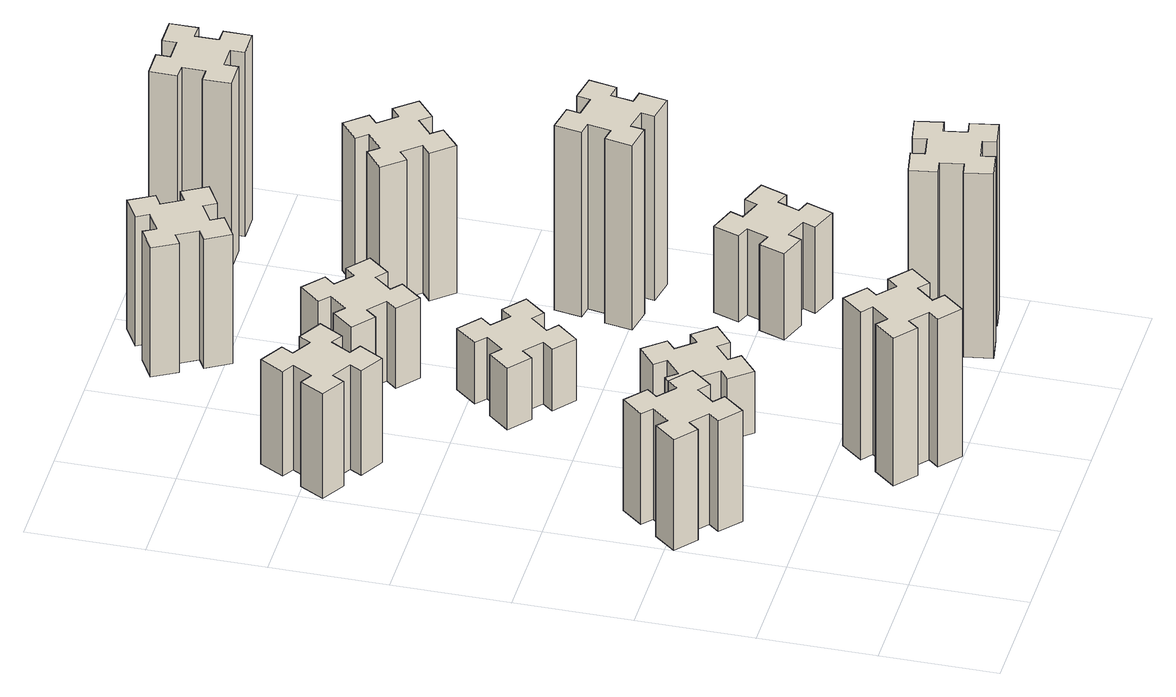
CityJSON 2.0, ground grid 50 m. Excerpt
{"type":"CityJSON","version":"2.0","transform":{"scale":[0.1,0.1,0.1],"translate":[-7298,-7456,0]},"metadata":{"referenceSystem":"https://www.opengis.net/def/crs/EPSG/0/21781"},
"CityObjects":{
"building1":{"type":"Building","attributes":{"class":"1000","function":"1000","usage":"1000","yearOfConstruction":2016,"roofType":"1000","measuredHeight":54,"storeysAboveGround":30,"storeysBelowGround":0},"geometry":[{"type":"Solid","lod":"1","boundaries":[[[[0,1,2,3,4,5,6,7,8,9,10,11,12,13,14,15,16,17,18,19]],[[17,16,20,21]],[[16,15,22,20]],[[15,14,23,22]],[[14,13,24,23]],[[13,12,25,24]],[[12,11,26,25]],[[11,10,27,26]],[[10,9,28,27]],[[9,8,29,28]],[[8,7,30,29]],[[7,6,31,30]],[[6,5,32,31]],[[5,4,33,32]],[[4,3,34,33]],[[3,2,35,34]],[[2,1,36,35]],[[1,0,37,36]],[[0,19,38,37]],[[19,18,39,38]],[[18,17,21,39]],[[24,25,26,27,28,29,30,31,32,33,34,35,36,37,38,39,21,20,22,23]]]]}]},
"building2":{"type":"Building","attributes":{"class":"1000","function":"1000","usage":"1000","yearOfConstruction":2016,"roofType":"1000","measuredHeight":72,"storeysAboveGround":30,"storeysBelowGround":0},"geometry":[{"type":"Solid","lod":"1","boundaries":[[[[40,41,42,43,44,45,46,47,48,49,50,51,52,53,54,55,56,57,58,59]],[[57,56,60,61]],[[56,55,62,60]],[[55,54,63,62]],[[54,53,64,63]],[[53,52,65,64]],[[52,51,66,65]],[[51,50,67,66]],[[50,49,68,67]],[[49,48,69,68]],[[48,47,70,69]],[[47,46,71,70]],[[46,45,72,71]],[[45,44,73,72]],[[44,43,74,73]],[[43,42,75,74]],[[42,41,76,75]],[[41,40,77,76]],[[40,59,78,77]],[[59,58,79,78]],[[58,57,61,79]],[[64,65,66,67,68,69,70,71,72,73,74,75,76,77,78,79,61,60,62,63]]]]}]},
"building3":{"type":"Building","attributes":{"class":"1000","function":"1000","usage":"1000","yearOfConstruction":2016,"roofType":"1000","measuredHeight":51,"storeysAboveGround":30,"storeysBelowGround":0},"geometry":[{"type":"Solid","lod":"1","boundaries":[[[[80,81,82,83,84,85,86,87,88,89,90,91,92,93,94,95,96,97,98,99]],[[97,96,100,101]],[[96,95,102,100]],[[95,94,103,102]],[[94,93,104,103]],[[93,92,105,104]],[[92,91,106,105]],[[91,90,107,106]],[[90,89,108,107]],[[89,88,109,108]],[[88,87,110,109]],[[87,86,111,110]],[[86,85,112,111]],[[85,84,113,112]],[[84,83,114,113]],[[83,82,115,114]],[[82,81,116,115]],[[81,80,117,116]],[[80,99,118,117]],[[99,98,119,118]],[[98,97,101,119]],[[104,105,106,107,108,109,110,111,112,113,114,115,116,117,118,119,101,100,102,103]]]]}]},
"building4":{"type":"Building","attributes":{"class":"1000","function":"1000","usage":"1000","yearOfConstruction":2016,"roofType":"1000","measuredHeight":30,"storeysAboveGround":30,"storeysBelowGround":0},"geometry":[{"type":"Solid","lod":"1","boundaries":[[[[120,121,122,123,124,125,126,127,128,129,130,131,132,133,134,135,136,137,138,139]],[[137,136,140,141]],[[136,135,142,140]],[[135,134,143,142]],[[134,133,144,143]],[[133,132,145,144]],[[132,131,146,145]],[[131,130,147,146]],[[130,129,148,147]],[[129,128,149,148]],[[128,127,150,149]],[[127,126,151,150]],[[126,125,152,151]],[[125,124,153,152]],[[124,123,154,153]],[[123,122,155,154]],[[122,121,156,155]],[[121,120,157,156]],[[120,139,158,157]],[[139,138,159,158]],[[138,137,141,159]],[[144,145,146,147,148,149,150,151,152,153,154,155,156,157,158,159,141,140,142,143]]]]}]},
"building5":{"type":"Building","attributes":{"class":"1000","function":"1000","usage":"1000","yearOfConstruction":2016,"roofType":"1000","measuredHeight":30,"storeysAboveGround":30,"storeysBelowGround":0},"geometry":[{"type":"Solid","lod":"1","boundaries":[[[[160,161,162,163,164,165,166,167,168,169,170,171,172,173,174,175,176,177,178,179]],[[177,176,180,181]],[[176,175,182,180]],[[175,174,183,182]],[[174,173,184,183]],[[173,172,185,184]],[[172,171,186,185]],[[171,170,187,186]],[[170,169,188,187]],[[169,168,189,188]],[[168,167,190,189]],[[167,166,191,190]],[[166,165,192,191]],[[165,164,193,192]],[[164,163,194,193]],[[163,162,195,194]],[[162,161,196,195]],[[161,160,197,196]],[[160,179,198,197]],[[179,178,199,198]],[[178,177,181,199]],[[184,185,186,187,188,189,190,191,192,193,194,195,196,197,198,199,181,180,182,183]]]]}]},
"building6":{"type":"Building","attributes":{"class":"1000","function":"1000","usage":"1000","yearOfConstruction":2016,"roofType":"1000","measuredHeight":39,"storeysAboveGround":30,"storeysBelowGround":0},"geometry":[{"type":"Solid","lod":"1","boundaries":[[[[200,201,202,203,204,205,206,207,208,209,210,211,212,213,214,215,216,217,218,219]],[[217,216,220,221]],[[216,215,222,220]],[[215,214,223,222]],[[214,213,224,223]],[[213,212,225,224]],[[212,211,226,225]],[[211,210,227,226]],[[210,209,228,227]],[[209,208,229,228]],[[208,207,230,229]],[[207,206,231,230]],[[206,205,232,231]],[[205,204,233,232]],[[204,203,234,233]],[[203,202,235,234]],[[202,201,236,235]],[[201,200,237,236]],[[200,219,238,237]],[[219,218,239,238]],[[218,217,221,239]],[[224,225,226,227,228,229,230,231,232,233,234,235,236,237,238,239,221,220,222,223]]]]}]},
"building7":{"type":"Building","attributes":{"class":"1000","function":"1000","usage":"1000","yearOfConstruction":2016,"roofType":"1000","measuredHeight":90,"storeysAboveGround":30,"storeysBelowGround":0},"geometry":[{"type":"Solid","lod":"1","boundaries":[[[[240,241,242,243,244,245,246,247,248,249,250,251,252,253,254,255,256,257,258,259]],[[257,256,260,261]],[[256,255,262,260]],[[255,254,263,262]],[[254,253,264,263]],[[253,252,265,264]],[[252,251,266,265]],[[251,250,267,266]],[[250,249,268,267]],[[249,248,269,268]],[[248,247,270,269]],[[247,246,271,270]],[[246,245,272,271]],[[245,244,273,272]],[[244,243,274,273]],[[243,242,275,274]],[[242,241,276,275]],[[241,240,277,276]],[[240,259,278,277]],[[259,258,279,278]],[[258,257,261,279]],[[264,265,266,267,268,269,270,271,272,273,274,275,276,277,278,279,261,260,262,263]]]]}]},
"building8":{"type":"Building","attributes":{"class":"1000","function":"1000","usage":"1000","yearOfConstruction":2016,"roofType":"1000","measuredHeight":63,"storeysAboveGround":30,"storeysBelowGround":0},"geometry":[{"type":"Solid","lod":"1","boundaries":[[[[280,281,282,283,284,285,286,287,288,289,290,291,292,293,294,295,296,297,298,299]],[[297,296,300,301]],[[296,295,302,300]],[[295,294,303,302]],[[294,293,304,303]],[[293,292,305,304]],[[292,291,306,305]],[[291,290,307,306]],[[290,289,308,307]],[[289,288,309,308]],[[288,287,310,309]],[[287,286,311,310]],[[286,285,312,311]],[[285,284,313,312]],[[284,283,314,313]],[[283,282,315,314]],[[282,281,316,315]],[[281,280,317,316]],[[280,299,318,317]],[[299,298,319,318]],[[298,297,301,319]],[[304,305,306,307,308,309,310,311,312,313,314,315,316,317,318,319,301,300,302,303]]]]}]},
"building9":{"type":"Building","attributes":{"class":"1000","function":"1000","usage":"1000","yearOfConstruction":2016,"roofType":"1000","measuredHeight":42,"storeysAboveGround":30,"storeysBelowGround":0},"geometry":[{"type":"Solid","lod":"1","boundaries":[[[[320,321,322,323,324,325,326,327,328,329,330,331,332,333,334,335,336,337,338,339]],[[337,336,340,341]],[[336,335,342,340]],[[335,334,343,342]],[[334,333,344,343]],[[333,332,345,344]],[[332,331,346,345]],[[331,330,347,346]],[[330,329,348,347]],[[329,328,349,348]],[[328,327,350,349]],[[327,326,351,350]],[[326,325,352,351]],[[325,324,353,352]],[[324,323,354,353]],[[323,322,355,354]],[[322,321,356,355]],[[321,320,357,356]],[[320,339,358,357]],[[339,338,359,358]],[[338,337,341,359]],[[344,345,346,347,348,349,350,351,352,353,354,355,356,357,358,359,341,340,342,343]]]]}]},
"building10":{"type":"Building","attributes":{"class":"1000","function":"1000","usage":"1000","yearOfConstruction":2016,"roofType":"1000","measuredHeight":90,"storeysAboveGround":30,"storeysBelowGround":0},"geometry":[{"type":"Solid","lod":"1","boundaries":[[[[360,361,362,363,364,365,366,367,368,369,370,371,372,373,374,375,376,377,378,379]],[[377,376,380,381]],[[376,375,382,380]],[[375,374,383,382]],[[374,373,384,383]],[[373,372,385,384]],[[372,371,386,385]],[[371,370,387,386]],[[370,369,388,387]],[[369,368,389,388]],[[368,367,390,389]],[[367,366,391,390]],[[366,365,392,391]],[[365,364,393,392]],[[364,363,394,393]],[[363,362,395,394]],[[362,361,396,395]],[[361,360,397,396]],[[360,379,398,397]],[[379,378,399,398]],[[378,377,381,399]],[[384,385,386,387,388,389,390,391,392,393,394,395,396,397,398,399,381,380,382,383]]]]}]},
"building11":{"type":"Building","attributes":{"class":"1000","function":"1000","usage":"1000","yearOfConstruction":2016,"roofType":"1000","measuredHeight":72,"storeysAboveGround":30,"storeysBelowGround":0},"geometry":[{"type":"Solid","lod":"1","boundaries":[[[[400,401,402,403,404,405,406,407,408,409,410,411,412,413,414,415,416,417,418,419]],[[417,416,420,421]],[[416,415,422,420]],[[415,414,423,422]],[[414,413,424,423]],[[413,412,425,424]],[[412,411,426,425]],[[411,410,427,426]],[[410,409,428,427]],[[409,408,429,428]],[[408,407,430,429]],[[407,406,431,430]],[[406,405,432,431]],[[405,404,433,432]],[[404,403,434,433]],[[403,402,435,434]],[[402,401,436,435]],[[401,400,437,436]],[[400,419,438,437]],[[419,418,439,438]],[[418,417,421,439]],[[424,425,426,427,428,429,430,431,432,433,434,435,436,437,438,439,421,420,422,423]]]]}]},
"building12":{"type":"Building","attributes":{"class":"1000","function":"1000","usage":"1000","yearOfConstruction":2016,"roofType":"1000","measuredHeight":90,"storeysAboveGround":30,"storeysBelowGround":0},"geometry":[{"type":"Solid","lod":"1","boundaries":[[[[440,441,442,443,444,445,446,447,448,449,450,451,452,453,454,455,456,457,458,459]],[[457,456,460,461]],[[456,455,462,460]],[[455,454,463,462]],[[454,453,464,463]],[[453,452,465,464]],[[452,451,466,465]],[[451,450,467,466]],[[450,449,468,467]],[[449,448,469,468]],[[448,447,470,469]],[[447,446,471,470]],[[446,445,472,471]],[[445,444,473,472]],[[444,443,474,473]],[[443,442,475,474]],[[442,441,476,475]],[[441,440,477,476]],[[440,459,478,477]],[[459,458,479,478]],[[458,457,461,479]],[[464,465,466,467,468,469,470,471,472,473,474,475,476,477,478,479,461,460,462,463]]]]}]}
},
"vertices":[
[136,933,0],[213,869,0],[174,823,0],[266,746,0],[343,838,0],[297,876,0],[362,953,0],[408,914,0],[485,1006,0],[393,1083,0],[354,1037,0],[278,1102,0],[316,1148,0],[224,1225,0],[147,1133,0],[193,1094,0],[129,1018,0],[83,1056,0],[6,964,0],[98,887,0],[129,1018,540],[83,1056,540],[193,1094,540],[147,1133,540],[224,1225,540],[316,1148,540],[278,1102,540],[354,1037,540],[393,1083,540],[485,1006,540],[408,914,540],[362,953,540],[297,876,540],[343,838,540],[266,746,540],[174,823,540],[213,869,540],[136,933,540],[98,887,540],[6,964,540],
[776,193,0],[853,129,0],[814,83,0],[906,6,0],[983,98,0],[937,136,0],[1002,213,0],[1048,174,0],[1125,266,0],[1033,343,0],[994,297,0],[918,362,0],[956,408,0],[864,485,0],[787,393,0],[833,354,0],[769,278,0],[723,316,0],[646,224,0],[738,147,0],[769,278,720],[723,316,720],[833,354,720],[787,393,720],[864,485,720],[956,408,720],[918,362,720],[994,297,720],[1033,343,720],[1125,266,720],[1048,174,720],[1002,213,720],[937,136,720],[983,98,720],[906,6,720],[814,83,720],[853,129,720],[776,193,720],[738,147,720],[646,224,720],
[316,2367,0],[366,2454,0],[418,2424,0],[478,2528,0],[374,2588,0],[344,2536,0],[257,2586,0],[287,2638,0],[183,2698,0],[123,2594,0],[175,2564,0],[125,2477,0],[73,2507,0],[13,2403,0],[117,2343,0],[147,2395,0],[234,2345,0],[204,2293,0],[308,2233,0],[368,2337,0],[234,2345,510],[204,2293,510],[147,2395,510],[117,2343,510],[13,2403,510],[73,2507,510],[125,2477,510],[175,2564,510],[123,2594,510],[183,2698,510],[287,2638,510],[257,2586,510],[344,2536,510],[374,2588,510],[478,2528,510],[418,2424,510],[366,2454,510],[316,2367,510],[368,2337,510],[308,2233,510],
[918,969,0],[994,1033,0],[1033,987,0],[1125,1064,0],[1048,1156,0],[1002,1118,0],[937,1194,0],[983,1233,0],[906,1325,0],[814,1248,0],[853,1202,0],[776,1137,0],[738,1183,0],[646,1106,0],[723,1014,0],[769,1053,0],[833,976,0],[787,938,0],[864,846,0],[956,923,0],[833,976,300],[787,938,300],[769,1053,300],[723,1014,300],[646,1106,300],[738,1183,300],[776,1137,300],[853,1202,300],[814,1248,300],[906,1325,300],[983,1233,300],[937,1194,300],[1002,1118,300],[1048,1156,300],[1125,1064,300],[1033,987,300],[994,1033,300],[918,969,300],[956,923,300],[864,846,300],
[994,1877,0],[918,1942,0],[956,1988,0],[864,2065,0],[787,1973,0],[833,1934,0],[769,1858,0],[723,1896,0],[646,1804,0],[738,1727,0],[776,1773,0],[853,1709,0],[814,1663,0],[906,1586,0],[983,1678,0],[937,1716,0],[1002,1793,0],[1048,1754,0],[1125,1846,0],[1033,1923,0],[1002,1793,300],[1048,1754,300],[937,1716,300],[983,1678,300],[906,1586,300],[814,1663,300],[853,1709,300],[776,1773,300],[738,1727,300],[646,1804,300],[723,1896,300],[769,1858,300],[833,1934,300],[787,1973,300],[864,2065,300],[956,1988,300],[918,1942,300],[994,1877,300],[1033,1923,300],[1125,1846,300],
[776,2413,0],[853,2349,0],[814,2303,0],[906,2226,0],[983,2318,0],[937,2356,0],[1002,2433,0],[1048,2394,0],[1125,2486,0],[1033,2563,0],[994,2517,0],[918,2582,0],[956,2628,0],[864,2705,0],[787,2613,0],[833,2574,0],[769,2498,0],[723,2536,0],[646,2444,0],[738,2367,0],[769,2498,390],[723,2536,390],[833,2574,390],[787,2613,390],[864,2705,390],[956,2628,390],[918,2582,390],[994,2517,390],[1033,2563,390],[1125,2486,390],[1048,2394,390],[1002,2433,390],[937,2356,390],[983,2318,390],[906,2226,390],[814,2303,390],[853,2349,390],[776,2413,390],[738,2367,390],[646,2444,390],
[1755,362,0],[1657,345,0],[1647,404,0],[1528,383,0],[1549,265,0],[1608,275,0],[1626,177,0],[1567,167,0],[1587,48,0],[1706,69,0],[1695,128,0],[1794,146,0],[1804,87,0],[1922,107,0],[1901,226,0],[1842,215,0],[1825,314,0],[1884,324,0],[1863,442,0],[1745,421,0],[1825,314,900],[1884,324,900],[1842,215,900],[1901,226,900],[1922,107,900],[1804,87,900],[1794,146,900],[1695,128,900],[1706,69,900],[1587,48,900],[1567,167,900],[1626,177,900],[1608,275,900],[1549,265,900],[1528,383,900],[1647,404,900],[1657,345,900],[1755,362,900],[1745,421,900],[1863,442,900],
[1006,3217,0],[956,3304,0],[1008,3334,0],[948,3438,0],[844,3378,0],[874,3326,0],[787,3276,0],[757,3328,0],[653,3268,0],[713,3164,0],[765,3194,0],[815,3107,0],[763,3077,0],[823,2973,0],[927,3033,0],[897,3085,0],[984,3135,0],[1014,3083,0],[1118,3143,0],[1058,3247,0],[984,3135,630],[1014,3083,630],[897,3085,630],[927,3033,630],[823,2973,630],[763,3077,630],[815,3107,630],[765,3194,630],[713,3164,630],[653,3268,630],[757,3328,630],[787,3276,630],[874,3326,630],[844,3378,630],[948,3438,630],[1008,3334,630],[956,3304,630],[1006,3217,630],[1058,3247,630],[1118,3143,630],
[1641,899,0],[1735,865,0],[1714,809,0],[1827,767,0],[1868,880,0],[1812,901,0],[1846,995,0],[1902,974,0],[1943,1087,0],[1830,1128,0],[1810,1072,0],[1716,1106,0],[1737,1162,0],[1624,1203,0],[1583,1090,0],[1639,1070,0],[1605,976,0],[1549,997,0],[1507,884,0],[1620,843,0],[1605,976,420],[1549,997,420],[1639,1070,420],[1583,1090,420],[1624,1203,420],[1737,1162,420],[1716,1106,420],[1810,1072,420],[1830,1128,420],[1943,1087,420],[1902,974,420],[1846,995,420],[1812,901,420],[1868,880,420],[1827,767,420],[1714,809,420],[1735,865,420],[1641,899,420],[1620,843,420],[1507,884,420],
[1557,1526,0],[1655,1508,0],[1645,1449,0],[1763,1428,0],[1784,1547,0],[1725,1557,0],[1742,1655,0],[1801,1645,0],[1822,1763,0],[1704,1784,0],[1694,1725,0],[1595,1742,0],[1606,1801,0],[1487,1822,0],[1467,1704,0],[1526,1694,0],[1508,1595,0],[1449,1606,0],[1428,1487,0],[1547,1467,0],[1508,1595,900],[1449,1606,900],[1526,1694,900],[1467,1704,900],[1487,1822,900],[1606,1801,900],[1595,1742,900],[1694,1725,900],[1704,1784,900],[1822,1763,900],[1801,1645,900],[1742,1655,900],[1725,1557,900],[1784,1547,900],[1763,1428,900],[1645,1449,900],[1655,1508,900],[1557,1526,900],[1547,1467,900],[1428,1487,900],
[1409,2433,0],[1473,2356,0],[1427,2318,0],[1504,2226,0],[1596,2303,0],[1558,2349,0],[1634,2413,0],[1673,2367,0],[1765,2444,0],[1688,2536,0],[1642,2498,0],[1577,2574,0],[1623,2613,0],[1546,2705,0],[1454,2628,0],[1493,2582,0],[1416,2517,0],[1378,2563,0],[1286,2486,0],[1363,2394,0],[1416,2517,720],[1378,2563,720],[1493,2582,720],[1454,2628,720],[1546,2705,720],[1623,2613,720],[1577,2574,720],[1642,2498,720],[1688,2536,720],[1765,2444,720],[1673,2367,720],[1634,2413,720],[1558,2349,720],[1596,2303,720],[1504,2226,720],[1427,2318,720],[1473,2356,720],[1409,2433,720],[1363,2394,720],[1286,2486,720],
[1575,3195,0],[1675,3195,0],[1675,3135,0],[1795,3135,0],[1795,3255,0],[1735,3255,0],[1735,3355,0],[1795,3355,0],[1795,3475,0],[1675,3475,0],[1675,3415,0],[1575,3415,0],[1575,3475,0],[1455,3475,0],[1455,3355,0],[1515,3355,0],[1515,3255,0],[1455,3255,0],[1455,3135,0],[1575,3135,0],[1515,3255,900],[1455,3255,900],[1515,3355,900],[1455,3355,900],[1455,3475,900],[1575,3475,900],[1575,3415,900],[1675,3415,900],[1675,3475,900],[1795,3475,900],[1795,3355,900],[1735,3355,900],[1735,3255,900],[1795,3255,900],[1795,3135,900],[1675,3135,900],[1675,3195,900],[1575,3195,900],[1575,3135,900],[1455,3135,900]
]}
